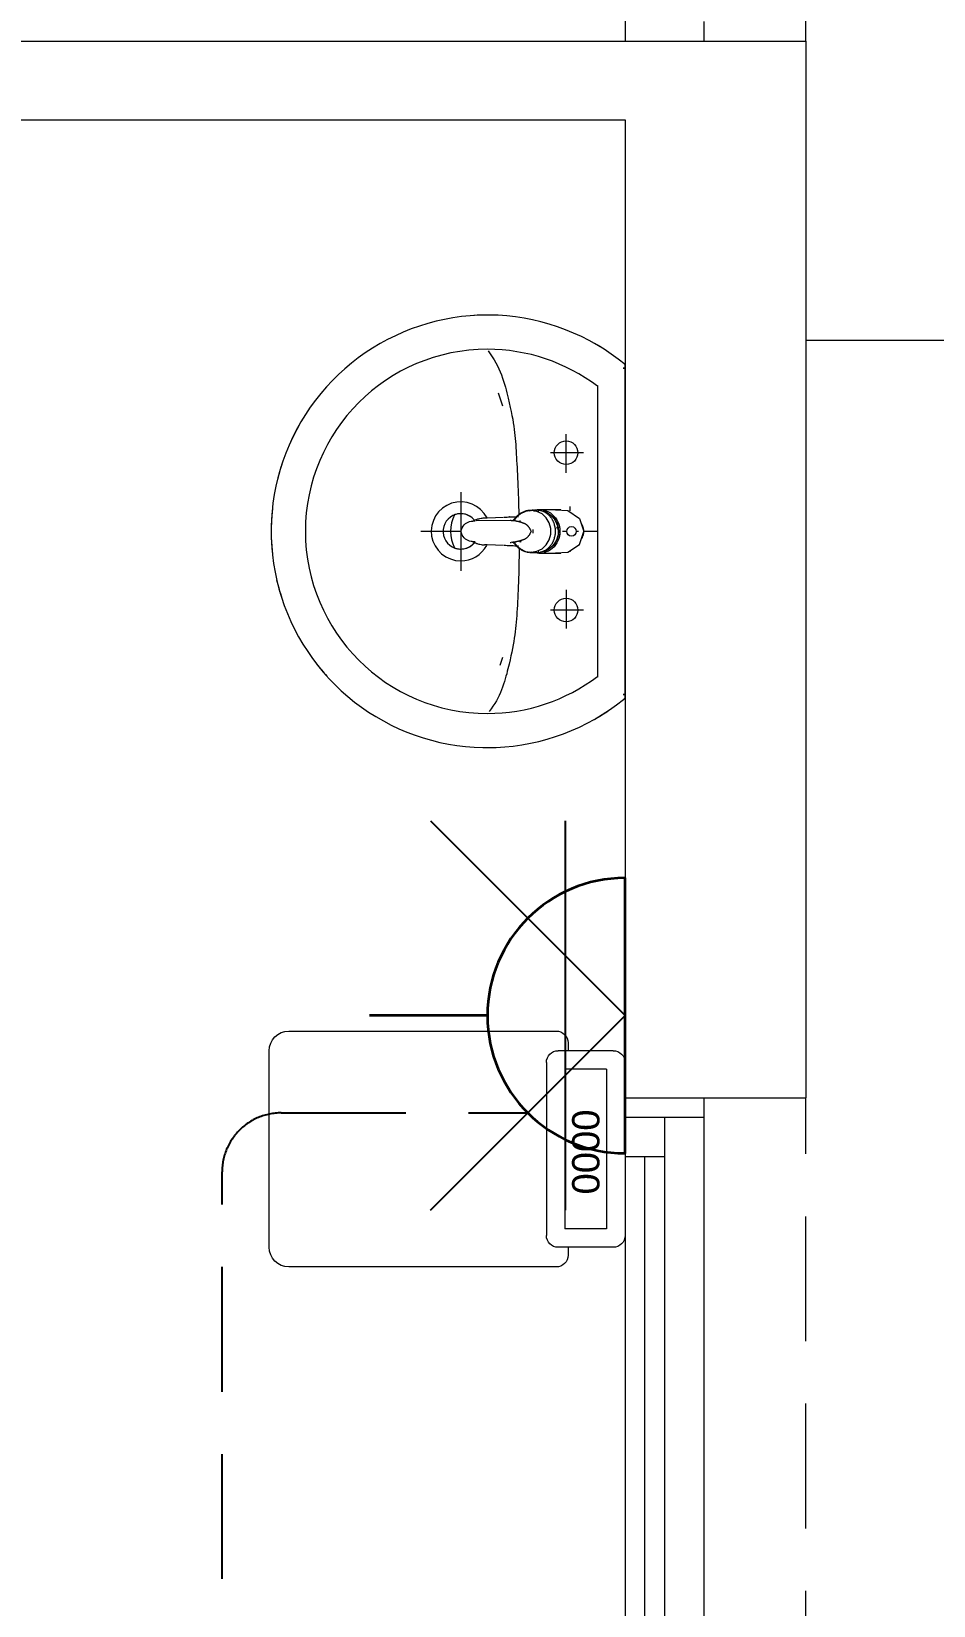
# Model space of a CAD drawing. Header units: inches. Extents: x -12418 to 57169, y -29325 to 19878.
# Drawn here: x 48063 to 49210, y -4736 to -2735 of the extents above; entities that cross this region are included whole.
import ezdxf
from ezdxf.enums import TextEntityAlignment as Align

# ---------------------------------------------------------------- set-up
doc = ezdxf.new("R2010")
doc.units = ezdxf.units.IN
doc.header["$LTSCALE"] = 25
doc.header["$MEASUREMENT"] = 0
for name, pattern in [('00-Ground Floor$0$HIDDEN', [9.525, 6.35, -3.175]), ('DASHDOT', [25.4, 12.7, -6.35, 0, -6.35]), ('HIDDEN', [9.525, 6.35, -3.175])]:
    doc.linetypes.add(name, pattern=pattern)
doc.layers.get('0').update_dxf_attribs({"color": 8})
doc.layers.get('Defpoints').update_dxf_attribs({"color": 8})
for name, color, linetype, lineweight in [('00-Ground Floor$0$Aluminum', 251, 'Continuous', 5), ('00-Ground Floor$0$LOADING', 253, 'Continuous', 5), ('00-Ground Floor$0$P-SANR-FIXT', 6, 'Continuous', 18), ('00-Ground Floor$0$P-SANR-FIXT-1', 6, 'Continuous', 13), ('00-Ground Floor$0$Proj', 251, 'Continuous', 5), ('00-Ground Floor$0$Walls', 251, 'Continuous', 5), ('E-LITE-CLNG-CNDT', 6, 'DASHDOT', 35), ('E-LITE-EXIT-NUMB', 6, 'Continuous', 25), ('E-POWR-FLOR-CNDT', 6, 'HIDDEN', 25), ('E-POWR-WALL @ 100', 4, 'Continuous', 35)]:
    doc.layers.add(name, color=color, linetype=linetype, lineweight=lineweight)
doc.styles.add('00-Ground Floor$0$Standard', font='arial.ttf')
doc.styles.add('DC_Simplex', font='SIMPLEX.shx', dxfattribs={"width": 0.7})

# ---------------------------------------------------------------- blocks, each defined once
blk = doc.blocks.new('00-Ground Floor$0$FP_138-161_A_00_GFL_-0_080_Einreichung_Grundrisse_100')
at = {"layer": '00-Ground Floor$0$P-SANR-FIXT'}
blk.add_line((-0.0044, -0.0019), (-0.0045, -0.0021), dxfattribs=at)
at = {"layer": '00-Ground Floor$0$P-SANR-FIXT', "flags": 128}
blk.add_lwpolyline([(-0.0057, -0.0037), (-0.0058, -0.0039), (-0.006, -0.004)], dxfattribs=at)
blk = doc.blocks.new('00-Ground Floor$0$FP_139-161_A_00_GFL_-0_080_Einreichung_Grundrisse_100')
at = {"layer": '00-Ground Floor$0$P-SANR-FIXT'}
blk.add_line((0.0045, -0.0022), (0.0044, -0.002), dxfattribs=at)
at = {"layer": '00-Ground Floor$0$P-SANR-FIXT', "flags": 128}
blk.add_lwpolyline([(0.006, -0.004), (0.0059, -0.0039), (0.0057, -0.0038)], dxfattribs=at)
blk = doc.blocks.new('00-Ground Floor$0$IS_Ceraplus_B8204_BIM_BG _1_ - B8204AA - CERAPLUS single lever basin mixer with pop-up waste-V137-161_A_00_GFL_-0_080_Einreichung_Grundrisse_100')
at = {"layer": '00-Ground Floor$0$P-SANR-FIXT-1'}
h = blk.add_hatch(dxfattribs=at)
h.set_pattern_fill('FP_26', color=256, style=0, pattern_type=2)
h.set_pattern_definition([(225, (0.009, 0), (0.010607, -0.010607), []), (315, (0.009, 0), (0.010607, 0.010607), [])])
h.paths.add_polyline_path([(0.0056, -0.002), (0.0058, -0.0024), (0.0058, -0.0021)])
h.paths.add_polyline_path([(0.007, -0.0039), (0.0088, -0.0045), (0.0084, -0.0043)])
at = {"layer": '00-Ground Floor$0$LOADING'}
for p, q in [((-0.028, 0), (-0.028, -0.0281)), ((0.028, -0.0281), (0.028, 0)), ((-0.0274, -0.0337), (-0.0271, -0.0392)), ((-0.0262, -0.0282), (-0.0263, -0.0287)), ((0.0263, -0.0287), (0.0262, -0.0282)), ((0.0262, -0.0293), (0.0263, -0.0287)), ((0.0271, -0.0392), (0.0274, -0.0337)), ((-0.0137, -0.0512), (-0.0129, -0.0517)), ((0.0124, -0.052), (0.0133, -0.0515)), ((0.0185, -0.0618), (0.019, -0.0539)), ((0.019, -0.0539), (0.0188, -0.0561)), ((0.014, -0.0647), (0.0133, -0.1077))]:
    blk.add_line(p, q, dxfattribs=at)
at = {"layer": '00-Ground Floor$0$LOADING', "flags": 128}
for points in [[(-0.0272, -0.0069), (-0.0266, 0.009), (-0.0165, 0.0236), (0, 0.0291)], [(0.0272, -0.0069), (0.0266, 0.009), (0.0165, 0.0236), (0, 0.0291)], [(-0.0176, -0.0568), (-0.0224, -0.0513), (-0.0254, -0.0448), (-0.0264, -0.0376), (-0.0253, -0.0305), (-0.0222, -0.024), (-0.0172, -0.0186), (-0.0109, -0.0147), (-0.0037, -0.0127), (0.0037, -0.0127), (0.0109, -0.0147), (0.0172, -0.0186), (0.0222, -0.024), (0.0253, -0.0305), (0.0264, -0.0376), (0.0254, -0.0448), (0.0224, -0.0513), (0.0176, -0.0568)], [(-0.0271, -0.0393), (-0.027, -0.0403), (-0.0269, -0.0414), (-0.0267, -0.0424), (-0.0265, -0.0434), (-0.0262, -0.0444), (-0.0259, -0.0454), (-0.0255, -0.0464), (-0.0252, -0.0474), (-0.0247, -0.0484), (-0.0243, -0.0493), (-0.0238, -0.0502), (-0.0232, -0.0511), (-0.0226, -0.052), (-0.022, -0.0529), (-0.0214, -0.0537), (-0.0207, -0.0545), (-0.0199, -0.0553), (-0.0192, -0.0561), (-0.0184, -0.0568), (-0.0176, -0.0575), (-0.0173, -0.0577)], [(0.0173, -0.0577), (0.0181, -0.057), (0.0189, -0.0563), (0.0197, -0.0556), (0.0204, -0.0548), (0.0211, -0.054), (0.0218, -0.0532), (0.0224, -0.0523), (0.023, -0.0514), (0.0236, -0.0505), (0.0241, -0.0496), (0.0246, -0.0487), (0.025, -0.0477), (0.0254, -0.0467), (0.0258, -0.0458), (0.0261, -0.0448), (0.0264, -0.0437), (0.0266, -0.0427), (0.0268, -0.0417), (0.027, -0.0407), (0.0271, -0.0396), (0.0271, -0.0393)], [(-0.019, -0.0539), (-0.0185, -0.0615), (-0.0185, -0.0618)], [(-0.0162, -0.0579), (-0.0156, -0.058), (-0.0151, -0.0581), (-0.0146, -0.0583), (-0.0142, -0.0586), (-0.0139, -0.0588), (-0.0138, -0.0591)], [(-0.0138, -0.0591), (-0.0139, -0.0612), (-0.014, -0.0633)], [(0.0138, -0.0591), (0.0139, -0.0588), (0.0142, -0.0586), (0.0146, -0.0583), (0.0151, -0.0581), (0.0156, -0.058), (0.0162, -0.0579)], [(0.014, -0.0633), (0.0139, -0.0612), (0.0138, -0.0591)], [(0.0171, -0.0578), (0.0174, -0.0575), (0.0176, -0.0568)], [(-0.0181, -0.0728), (-0.0177, -0.083), (-0.0172, -0.0938)], [(0.0172, -0.0938), (0.0177, -0.083), (0.0181, -0.0728)], [(0.0184, -0.0651), (0.0184, -0.0652), (0.0184, -0.0652), (0.0184, -0.0652), (0.0184, -0.0654), (0.0184, -0.0655)], [(-0.0129, -0.1142), (-0.0124, -0.1161), (-0.0118, -0.1179), (-0.0109, -0.1197), (-0.0098, -0.1214), (-0.0084, -0.123), (-0.0067, -0.1244), (-0.0047, -0.1255), (-0.0025, -0.1263), (0, -0.1266)], [(0, -0.1266), (0.0025, -0.1263), (0.0047, -0.1255), (0.0067, -0.1244), (0.0084, -0.123), (0.0098, -0.1214), (0.0109, -0.1197), (0.0118, -0.1179), (0.0124, -0.1161), (0.0129, -0.1142)]]:
    blk.add_lwpolyline(points, dxfattribs=at)
at = {"layer": '00-Ground Floor$0$LOADING'}
for centre, radius, start, end in [((0, 0.0135), 0.00603, 0, 180), ((0, 0.0135), 0.00603, 180, 0), ((-0.009, 0), 0.005, 300, 315), ((0.009, 0), 0.005, 225, 240)]:
    blk.add_arc(centre, radius, start, end, dxfattribs=at)
for centre, major_axis, start_param, end_param in [((0, -0.0281), (-0.028, 0), 4.712389, 6.47291), ((0, -0.0287), (0.0267, 0), 1.570796, 3.036556), ((0, -0.0287), (0.0263, 0), 2.625648, 2.791756), ((0, -0.0287), (-0.0263, 0), 4.712389, 5.759587), ((0, -0.0281), (0.028, 0), 6.093357, 7.853982), ((0, -0.0287), (0.0267, 0), 0.105099, 1.570796), ((0, -0.0287), (0.0262, 0), 0.523599, 1.570796), ((0, -0.0287), (0.0262, 0), 0.349919, 0.515945), ((0, -0.0321), (0.0275, 0), 3.141823, 3.202701), ((0, -0.0321), (0.0275, 0), 3.239313, 3.439417), ((0, -0.0281), (0.028, 0), 3.371221, 3.483334), ((0, -0.0287), (0.0267, 0), 6.059374, 6.108652), ((0, -0.0321), (0.0275, 0), 5.985527, 6.185455), ((0, -0.0281), (0.028, 0), 5.94107, 6.05344), ((0, -0.0321), (0.0275, 0), 6.222066, 6.282955), ((0, -0.0312), (0.0248, 0), 4.111947, 4.191073), ((0, -0.0281), (0.028, 0), 4.202431, 4.259552), ((0, -0.0287), (0.0263, 0), 4.169225, 4.2325), ((0, -0.0281), (0.028, 0), 5.172057, 5.222265)]:
    blk.add_ellipse(centre, major_axis=major_axis, ratio=0.961262, start_param=start_param, end_param=end_param, dxfattribs=at)
for points, knots in [([(-0.0215, -0.0162), (-0.0216, -0.0163), (-0.0219, -0.0167), (-0.0227, -0.0177), (-0.0238, -0.0192), (-0.0249, -0.0211), (-0.0258, -0.0231), (-0.0266, -0.0253), (-0.0273, -0.0282), (-0.0275, -0.0305), (-0.0275, -0.0321)], [0.7859035, 0.7859035, 0.7859035, 0.7859035, 0.7916667, 0.8055556, 0.8333333, 0.8611111, 0.8888889, 0.9166667, 0.9444444, 1, 1, 1, 1]), ([(0.021, -0.0157), (0.0208, -0.0154), (0.0203, -0.0149), (0.0192, -0.0139), (0.0177, -0.0127), (0.0161, -0.0117), (0.0148, -0.0109), (0.0138, -0.0104), (0.0127, -0.0099), (0.0113, -0.0093), (0.0087, -0.0084), (0.0048, -0.0075), (0, -0.0071), (-0.0048, -0.0075), (-0.0087, -0.0084), (-0.0113, -0.0093), (-0.0127, -0.0099), (-0.0138, -0.0104), (-0.0148, -0.0109), (-0.0161, -0.0117), (-0.0177, -0.0127), (-0.0191, -0.0139), (-0.0202, -0.0149), (-0.0208, -0.0154), (-0.021, -0.0157)], [0.2222222, 0.2222222, 0.2222222, 0.2222222, 0.2361111, 0.25, 0.2777778, 0.3055556, 0.3194444, 0.3333333, 0.3472222, 0.3611111, 0.3888889, 0.4444444, 0.5, 0.5555556, 0.6111111, 0.6388889, 0.6527778, 0.6666667, 0.6805556, 0.6944444, 0.7222222, 0.75, 0.7638889, 0.7777778, 0.7777778, 0.7777778, 0.7777778]), ([(0.0275, -0.0321), (0.0275, -0.0305), (0.0273, -0.0282), (0.0266, -0.0253), (0.0258, -0.0231), (0.0249, -0.0211), (0.0238, -0.0192), (0.0227, -0.0177), (0.0219, -0.0167), (0.0216, -0.0163), (0.0215, -0.0162)], [0, 0, 0, 0, 0.0555556, 0.0833333, 0.1111111, 0.1388889, 0.1666667, 0.1944444, 0.2083333, 0.2142181, 0.2142181, 0.2142181, 0.2142181]), ([(0, -0.0378), (-0.0005, -0.038), (-0.0012, -0.0384), (-0.0021, -0.0389), (-0.0028, -0.0393), (-0.0035, -0.0397), (-0.0042, -0.04), (-0.0049, -0.0405), (-0.0055, -0.0409), (-0.0061, -0.0414), (-0.0067, -0.0419), (-0.0072, -0.0424), (-0.0078, -0.0429), (-0.0083, -0.0435), (-0.0088, -0.0441), (-0.0092, -0.0446), (-0.0096, -0.0452), (-0.01, -0.0459), (-0.0103, -0.0466), (-0.0105, -0.0472), (-0.0107, -0.0477), (-0.0108, -0.0481), (-0.0109, -0.0484), (-0.0111, -0.0489), (-0.0114, -0.0497), (-0.0118, -0.0509), (-0.0122, -0.0521), (-0.0124, -0.053), (-0.0126, -0.0537), (-0.0128, -0.0544), (-0.0129, -0.0552), (-0.0131, -0.0559), (-0.0132, -0.0566), (-0.0134, -0.0572), (-0.0136, -0.0581), (-0.0137, -0.0587), (-0.0138, -0.0591)], [0, 0, 0, 0, 0.055556, 0.083333, 0.111111, 0.138889, 0.166667, 0.194444, 0.222222, 0.25, 0.277778, 0.305556, 0.333333, 0.361111, 0.388889, 0.416667, 0.444444, 0.472222, 0.5, 0.527778, 0.541667, 0.555556, 0.569444, 0.583333, 0.611111, 0.666667, 0.722222, 0.75, 0.777778, 0.805556, 0.833333, 0.861111, 0.888889, 0.916667, 0.944444, 1, 1, 1, 1]), ([(0, -0.0357), (-0.0006, -0.0357), (-0.0013, -0.0357), (-0.002, -0.0357), (-0.0022, -0.0357)], [0, 0, 0, 0, 0.1, 0.1298359, 0.1298359, 0.1298359, 0.1298359]), ([(0.0022, -0.0357), (0.002, -0.0357), (0.0013, -0.0357), (0.0006, -0.0357), (0, -0.0357)], [0.8701578, 0.8701578, 0.8701578, 0.8701578, 0.9, 1, 1, 1, 1]), ([(0.0138, -0.0591), (0.0137, -0.0587), (0.0136, -0.0581), (0.0134, -0.0572), (0.0132, -0.0566), (0.0131, -0.0559), (0.0129, -0.0552), (0.0128, -0.0544), (0.0126, -0.0537), (0.0124, -0.053), (0.0122, -0.0521), (0.0118, -0.0509), (0.0114, -0.0497), (0.0111, -0.0489), (0.0109, -0.0484), (0.0108, -0.0481), (0.0107, -0.0477), (0.0105, -0.0472), (0.0103, -0.0466), (0.01, -0.0459), (0.0096, -0.0452), (0.0092, -0.0446), (0.0088, -0.0441), (0.0083, -0.0435), (0.0078, -0.0429), (0.0072, -0.0424), (0.0067, -0.0419), (0.0061, -0.0414), (0.0055, -0.0409), (0.0049, -0.0405), (0.0042, -0.04), (0.0035, -0.0397), (0.0028, -0.0393), (0.0021, -0.0389), (0.0012, -0.0384), (0.0005, -0.038), (0, -0.0378)], [0, 0, 0, 0, 0.055556, 0.083333, 0.111111, 0.138889, 0.166667, 0.194444, 0.222222, 0.25, 0.277778, 0.333333, 0.388889, 0.416667, 0.430556, 0.444444, 0.458333, 0.472222, 0.5, 0.527778, 0.555556, 0.583333, 0.611111, 0.638889, 0.666667, 0.694444, 0.722222, 0.75, 0.777778, 0.805556, 0.833333, 0.861111, 0.888889, 0.916667, 0.944444, 1, 1, 1, 1]), ([(-0.0188, -0.0538), (-0.0188, -0.0547), (-0.0186, -0.0582), (-0.0185, -0.0619), (-0.0184, -0.0646)], [0.6724021, 0.6724021, 0.6724021, 0.6724021, 0.75, 1, 1, 1, 1]), ([(-0.0162, -0.0579), (-0.0162, -0.0578), (-0.0163, -0.0578), (-0.0165, -0.0577), (-0.0166, -0.0575), (-0.0167, -0.0574), (-0.0169, -0.0573), (-0.017, -0.0572), (-0.0172, -0.0571), (-0.0173, -0.057), (-0.0175, -0.0569), (-0.0176, -0.0568)], [0, 0, 0, 0, 0.1, 0.2, 0.3, 0.4, 0.5, 0.6, 0.7, 0.8, 1, 1, 1, 1]), ([(-0.0148, -0.0587), (-0.015, -0.0586), (-0.0159, -0.0583), (-0.0167, -0.058), (-0.0172, -0.0578)], [0.8, 0.8, 0.8, 0.8, 0.85, 1, 1, 1, 1]), ([(0.0141, -0.0613), (0.0141, -0.0611), (0.0143, -0.0608), (0.0145, -0.0604), (0.0148, -0.06), (0.0151, -0.0596), (0.0153, -0.0594), (0.0155, -0.0592), (0.0156, -0.059), (0.0158, -0.0588), (0.016, -0.0587), (0.0163, -0.0585), (0.0165, -0.0583), (0.0166, -0.0582)], [0.3333333, 0.3333333, 0.3333333, 0.3333333, 0.4166667, 0.5, 0.5833333, 0.6666667, 0.7083333, 0.75, 0.7916667, 0.8333333, 0.875, 0.9166667, 1, 1, 1, 1]), ([(0.0176, -0.0568), (0.0175, -0.0569), (0.0173, -0.057), (0.0172, -0.0571), (0.017, -0.0572), (0.0169, -0.0573), (0.0167, -0.0574), (0.0166, -0.0575), (0.0165, -0.0577), (0.0163, -0.0578), (0.0162, -0.0578), (0.0162, -0.0579)], [0, 0, 0, 0, 0.2, 0.3, 0.4, 0.5, 0.6, 0.7, 0.8, 0.9, 1, 1, 1, 1]), ([(0.0184, -0.0646), (0.0185, -0.0619), (0.0186, -0.0582), (0.0188, -0.0547), (0.0188, -0.0538)], [0, 0, 0, 0, 0.25, 0.3275586, 0.3275586, 0.3275586, 0.3275586]), ([(-0.0131, -0.1116), (-0.0132, -0.1115), (-0.0135, -0.1109), (-0.0141, -0.1099), (-0.0147, -0.1086), (-0.0153, -0.1072), (-0.0159, -0.1053), (-0.0167, -0.1021), (-0.0171, -0.0992), (-0.0171, -0.0973)], [0.4856715, 0.4856715, 0.4856715, 0.4856715, 0.5, 0.55, 0.6, 0.65, 0.7, 0.8, 1, 1, 1, 1]), ([(0.0131, -0.1116), (0.0133, -0.1113), (0.0137, -0.1106), (0.0142, -0.1096), (0.0147, -0.1084), (0.0153, -0.1072), (0.0159, -0.1053), (0.0167, -0.1021), (0.0171, -0.0992), (0.0171, -0.0973)], [-0.5143371, -0.5143371, -0.5143371, -0.5143371, -0.475, -0.4375, -0.4, -0.35, -0.3, -0.2, 0, 0, 0, 0]), ([(-0.0132, -0.1091), (-0.0132, -0.1096), (-0.0132, -0.1103), (-0.0132, -0.1111), (-0.0132, -0.1115), (-0.0132, -0.1118), (-0.0131, -0.1122), (-0.0131, -0.1125), (-0.0131, -0.1128), (-0.0131, -0.1131), (-0.013, -0.1134), (-0.013, -0.1138), (-0.0129, -0.1141), (-0.0129, -0.1142)], [0.2, 0.2, 0.2, 0.2, 0.4, 0.5, 0.55, 0.6, 0.65, 0.7, 0.75, 0.8, 0.85, 0.9, 1, 1, 1, 1]), ([(0.0129, -0.1142), (0.0129, -0.1141), (0.013, -0.1138), (0.013, -0.1134), (0.0131, -0.1131), (0.0131, -0.1128), (0.0131, -0.1125), (0.0131, -0.1122), (0.0132, -0.1118), (0.0132, -0.1115), (0.0132, -0.1111), (0.0132, -0.1103), (0.0132, -0.1096), (0.0132, -0.1091)], [0, 0, 0, 0, 0.1, 0.15, 0.2, 0.25, 0.3, 0.35, 0.4, 0.45, 0.5, 0.6, 0.8, 0.8, 0.8, 0.8])]:
    blk.add_open_spline(points, degree=3, knots=knots, dxfattribs=at)
for points in [[(-0.0172, -0.0578), (-0.0171, -0.0578), (-0.0169, -0.058), (-0.0167, -0.0581), (-0.0166, -0.0582)], [(-0.0162, -0.0579), (-0.0162, -0.0579), (-0.0164, -0.0581), (-0.0165, -0.0582), (-0.0166, -0.0583), (-0.0166, -0.0582), (-0.0166, -0.0582)], [(-0.0166, -0.0582), (-0.0163, -0.0585), (-0.0156, -0.059), (-0.0148, -0.0599), (-0.0142, -0.0609), (-0.0139, -0.0617), (-0.0138, -0.0621)], [(0.0172, -0.0578), (0.0168, -0.0579), (0.0158, -0.0583), (0.0147, -0.0587), (0.0141, -0.059)], [(0.0166, -0.0582), (0.0166, -0.0582), (0.0166, -0.0583), (0.0165, -0.0582), (0.0164, -0.0581), (0.0162, -0.0579), (0.0162, -0.0579)], [(0.0166, -0.0582), (0.0167, -0.0582), (0.0168, -0.0581), (0.0169, -0.058), (0.0169, -0.058)], [(0.0169, -0.058), (0.017, -0.0579), (0.0171, -0.0579), (0.0171, -0.0578)], [(-0.0184, -0.0646), (-0.0183, -0.0659), (-0.0182, -0.0684), (-0.0181, -0.0709), (-0.0181, -0.0721)], [(-0.014, -0.0633), (-0.014, -0.0633), (-0.014, -0.0633), (-0.014, -0.0633)], [(-0.014, -0.0646), (-0.014, -0.0644), (-0.014, -0.064), (-0.014, -0.0635), (-0.014, -0.0633)], [(0.014, -0.0633), (0.014, -0.0633), (0.014, -0.0633), (0.014, -0.0633)], [(0.014, -0.0633), (0.014, -0.0635), (0.014, -0.064), (0.014, -0.0644), (0.014, -0.0647)], [(0.0181, -0.0721), (0.0181, -0.0709), (0.0182, -0.0684), (0.0183, -0.0659), (0.0184, -0.0646)], [(-0.0172, -0.0938), (-0.0172, -0.0944), (-0.0172, -0.0956), (-0.0171, -0.0967), (-0.0171, -0.0973)], [(0.0171, -0.0973), (0.0171, -0.0967), (0.0172, -0.0956), (0.0172, -0.0944), (0.0172, -0.0938)]]:
    blk.add_open_spline(points, degree=3, dxfattribs=at)
for name in ['00-Ground Floor$0$FP_138-161_A_00_GFL_-0_080_Einreichung_Grundrisse_100', '00-Ground Floor$0$FP_139-161_A_00_GFL_-0_080_Einreichung_Grundrisse_100']:
    blk.add_blockref(name, (0, 0), dxfattribs=at)
blk = doc.blocks.new('00-Ground Floor$0$_100_WB_KER_REN_55x45x18 - _100_WB_KER_REN_55x45x18-V63-161_A_00_GFL_-0_080_Einreichung_Grundrisse_100')
at = {"layer": '00-Ground Floor$0$LOADING'}
for p, q in [((-0.2075, 0.225), (-0.2075, 0.2227)), ((0.2074, 0.225), (-0.2074, 0.225)), ((0.2075, 0.2227), (0.2075, 0.225)), ((-0.1855, 0.1899), (0.1855, 0.1899)), ((0, 0.1899), (0, 0.1724)), ((-0.1, 0.172), (-0.1, 0.1303)), ((0, 0.1656), (0, 0.1628)), ((0.1, 0.172), (0.1, 0.1303)), ((-0.0744, 0.15), (-0.1234, 0.15)), ((-0.0259, 0.155), (-0.0315, 0.155)), ((0, 0.1509), (0, 0.1454)), ((0, 0.1422), (0, 0.1399)), ((0.026, 0.155), (0.0248, 0.155)), ((0.0744, 0.15), (0.1234, 0.15)), ((-0.1763, 0.0637), (-0.1598, 0.0692)), ((0.1605, 0.0691), (0.1707, 0.0656)), ((-0.05, 0.0161), (0.05, 0.0161)), ((0, 0.0168), (0, -0.0348))]:
    blk.add_line(p, q, dxfattribs=at)
at = {"layer": '00-Ground Floor$0$LOADING', "flags": 128}
for points in [[(-0.2121, 0.225), (-0.219, 0.2164), (-0.2254, 0.2075), (-0.2316, 0.1983), (-0.2373, 0.189), (-0.2427, 0.1794), (-0.2476, 0.1696), (-0.2522, 0.1596), (-0.2564, 0.1494), (-0.2602, 0.1391), (-0.2635, 0.1286), (-0.2665, 0.118), (-0.269, 0.1073), (-0.271, 0.0965), (-0.2727, 0.0856), (-0.2739, 0.0747), (-0.2747, 0.0637), (-0.275, 0.0527), (-0.275, 0.05)], [(0.275, 0.05), (0.2748, 0.061), (0.2741, 0.072), (0.273, 0.0829), (0.2715, 0.0938), (0.2695, 0.1046), (0.2671, 0.1154), (0.2643, 0.126), (0.261, 0.1365), (0.2574, 0.1469), (0.2533, 0.1571), (0.2488, 0.1671), (0.2439, 0.177), (0.2387, 0.1866), (0.233, 0.1961), (0.227, 0.2053), (0.2206, 0.2142), (0.2138, 0.2229), (0.2121, 0.225)], [(-0.275, 0.05), (-0.2748, 0.039), (-0.2741, 0.028), (-0.273, 0.0171), (-0.2715, 0.0062), (-0.2695, -0.0046), (-0.2671, -0.0154), (-0.2643, -0.026), (-0.261, -0.0365), (-0.2574, -0.0469), (-0.2533, -0.0571), (-0.2488, -0.0671), (-0.2439, -0.077), (-0.2387, -0.0866), (-0.233, -0.0961), (-0.227, -0.1053), (-0.2206, -0.1142), (-0.2138, -0.1229), (-0.2067, -0.1313), (-0.1993, -0.1395), (-0.1916, -0.1473), (-0.1836, -0.1548), (-0.1752, -0.162), (-0.1666, -0.1688), (-0.1577, -0.1753), (-0.1486, -0.1814), (-0.1392, -0.1872), (-0.1296, -0.1925), (-0.1198, -0.1975), (-0.1098, -0.2021), (-0.0996, -0.2063), (-0.0893, -0.2101), (-0.0788, -0.2135), (-0.0682, -0.2164), (-0.0575, -0.2189), (-0.0467, -0.221), (-0.0359, -0.2227), (-0.0249, -0.2239), (-0.014, -0.2246), (-0.003, -0.225), (0.008, -0.2249), (0.019, -0.2243), (0.03, -0.2234), (0.0409, -0.2219), (0.0517, -0.2201), (0.0625, -0.2178), (0.0731, -0.2151), (0.0837, -0.212), (0.0941, -0.2084), (0.1043, -0.2044), (0.1144, -0.2001), (0.1243, -0.1953), (0.1341, -0.1901), (0.1436, -0.1846), (0.1528, -0.1786), (0.1618, -0.1723), (0.1706, -0.1657), (0.1791, -0.1587), (0.1873, -0.1514), (0.1952, -0.1437), (0.2028, -0.1358), (0.21, -0.1275), (0.217, -0.119), (0.2236, -0.1101), (0.2298, -0.1011), (0.2356, -0.0918), (0.2411, -0.0822), (0.2462, -0.0725), (0.2509, -0.0625), (0.2552, -0.0524), (0.2591, -0.0421), (0.2626, -0.0317), (0.2656, -0.0211), (0.2683, -0.0104), (0.2705, 0.0003), (0.2722, 0.0112), (0.2736, 0.0221), (0.2745, 0.0331), (0.2749, 0.0441), (0.275, 0.05)]]:
    blk.add_lwpolyline(points, dxfattribs=at)
at = {"layer": '00-Ground Floor$0$LOADING'}
for centre in [(-0.1, 0.15), (0.1, 0.15)]:
    blk.add_circle(centre, 0.015, dxfattribs=at)
for centre, radius, start, end in [((0, 0.05), 0.275, 140.4788, 141.2381), ((0, 0.05), 0.275, 38.7619, 39.5212), ((0, 0.05), 0.275, 145.9324, 150.3591), ((0, 0.05), 0.275, 29.6409, 34.0676), ((0, 0.05), 0.2315, 142.8209, 180), ((0, 0.05), 0.2315, 0, 37.1791), ((0, 0.155), 0.0175, 54.0899, 125.9101), ((0, 0.155), 0.0175, 68.869, 83.8798), ((0, 0.155), 0.0175, 251.9463, 258.2346), ((0, 0.05), 0.275, 180, 183.6225), ((0, 0.05), 0.2315, 180, 0), ((0, 0.0161), 0.0375, 117.1305, 0), ((0, 0.0161), 0.0375, 0, 61.4146), ((0, 0.0161), 0.0225, 129.5025, 0), ((0, 0.0161), 0.0225, 156.725, 162.0134), ((0, 0.0161), 0.0225, 138.0808, 143.3939), ((0, 0.0161), 0.0225, 0, 51.4286), ((0, 0.0161), 0.0225, 36.616, 41.9265), ((0, 0.0161), 0.0225, 17.9887, 23.276), ((0, 0.0161), 0.0225, 180, 193.3417), ((0, 0.0161), 0.0225, 197.0466, 201.508), ((0, 0.05), 0.047, 243.4433, 296.5567), ((0, 0.0161), 0.0225, 338.492, 342.9534), ((0, 0.0161), 0.0225, 346.6583, 0), ((0, 0.05), 0.275, 307.6689, 312), ((0, 0.05), 0.275, 240, 245.6589), ((0, 0.05), 0.275, 252, 257.5535), ((0, 0.05), 0.275, 282.9241, 288), ((0, 0.05), 0.275, 264, 276)]:
    blk.add_arc(centre, radius, start, end, dxfattribs=at)
for points, knots in [([(-0.2074, 0.225), (-0.2078, 0.225), (-0.2086, 0.225), (-0.2095, 0.225), (-0.2102, 0.225), (-0.2106, 0.225), (-0.2109, 0.225), (-0.2111, 0.225), (-0.2114, 0.225), (-0.2116, 0.225), (-0.2118, 0.225), (-0.2119, 0.225), (-0.2119, 0.225)], [-1, -1, -1, -1, -0.8333333, -0.6666667, -0.5833333, -0.5, -0.4583333, -0.4166667, -0.3333333, -0.2916667, -0.25, -0.1666667, -0.1666667, -0.1666667, -0.1666667]), ([(0.2119, 0.225), (0.2119, 0.225), (0.2118, 0.225), (0.2116, 0.225), (0.2114, 0.225), (0.2111, 0.225), (0.2109, 0.225), (0.2106, 0.225), (0.2102, 0.225), (0.2095, 0.225), (0.2086, 0.225), (0.2078, 0.225), (0.2074, 0.225)], [-0.8333333, -0.8333333, -0.8333333, -0.8333333, -0.75, -0.7083333, -0.6666667, -0.5833333, -0.5416667, -0.5, -0.4166667, -0.3333333, -0.1666667, 0, 0, 0, 0]), ([(-0.0037, 0.1721), (-0.0046, 0.1719), (-0.0064, 0.1714), (-0.0081, 0.1705), (-0.009, 0.17)], [0.5653198, 0.5653198, 0.5653198, 0.5653198, 0.6111111, 0.6666667, 0.6666667, 0.6666667, 0.6666667]), ([(0.009, 0.17), (0.0086, 0.1703), (0.0077, 0.1708), (0.0059, 0.1715), (0.0046, 0.1719), (0.0037, 0.1721)], [0.3333333, 0.3333333, 0.3333333, 0.3333333, 0.3611111, 0.3888889, 0.4346482, 0.4346482, 0.4346482, 0.4346482]), ([(-0.2294, 0.0509), (-0.2103, 0.066), (-0.1431, 0.0839), (-0.1084, 0.0863), (-0.0496, 0.0893), (-0.0206, 0.0899)], [0.0392191, 0.0392191, 0.0392191, 0.0392191, 0.1715289, 0.4228457, 0.6475389, 0.6475389, 0.6475389, 0.6475389]), ([(0.0209, 0.0903), (0.0512, 0.0901), (0.1113, 0.0879), (0.1514, 0.0828), (0.2115, 0.0665), (0.2292, 0.052)], [0.7533082, 0.7533082, 0.7533082, 0.7533082, 0.9865548, 1.235629, 1.3638988, 1.3638988, 1.3638988, 1.3638988]), ([(-0.0141, 0.0337), (-0.0162, 0.0319), (-0.0207, 0.0267), (-0.0225, 0.02), (-0.0225, 0.0161)], [0.7144203, 0.7144203, 0.7144203, 0.7144203, 0.8333333, 1, 1, 1, 1]), ([(0.0225, 0.0161), (0.0225, 0.0187), (0.0216, 0.0239), (0.0182, 0.0298), (0.0152, 0.0327), (0.0141, 0.0337)], [0, 0, 0, 0, 0.1111111, 0.2222222, 0.285568, 0.285568, 0.285568, 0.285568])]:
    blk.add_open_spline(points, degree=3, knots=knots, dxfattribs=at)
for points in [[(-0.2075, 0.2227), (-0.2075, 0.2231), (-0.2075, 0.2235), (-0.2075, 0.2239)], [(0.2075, 0.2239), (0.2075, 0.2235), (0.2075, 0.2231), (0.2075, 0.2227)], [(-0.1852, 0.1899), (-0.1853, 0.1899), (-0.1854, 0.1899), (-0.1855, 0.1899)], [(0.1855, 0.1899), (0.1854, 0.1899), (0.1853, 0.1899), (0.1852, 0.1899)], [(-0.0009, 0.1725), (-0.0013, 0.1725), (-0.0018, 0.1724), (-0.0022, 0.1724)], [(0.0022, 0.1724), (0.0018, 0.1724), (0.0013, 0.1725), (0.0009, 0.1725)], [(-0.0225, 0.0161), (-0.0225, 0.0147), (-0.0222, 0.012), (-0.0215, 0.0093), (-0.021, 0.008)], [(0.021, 0.008), (0.0215, 0.0093), (0.0222, 0.012), (0.0225, 0.0147), (0.0225, 0.0161)]]:
    blk.add_open_spline(points, degree=3, dxfattribs=at)
at = {"layer": '00-Ground Floor$0$LOADING', "xscale": -1, "rotation": 5.088887490341627e-12}
blk.add_blockref('00-Ground Floor$0$IS_Ceraplus_B8204_BIM_BG _1_ - B8204AA - CERAPLUS single lever basin mixer with pop-up waste-V137-161_A_00_GFL_-0_080_Einreichung_Grundrisse_100', (0, 0.1434), dxfattribs=at)
blk = doc.blocks.new('00-Ground Floor$0$HF13461A-P')
at = {"layer": '00-Ground Floor$0$LOADING'}
for p, q in [((0.2579, 0.4503), (0.0379, 0.4503)), ((0.0229, 0.4353), (0.0229, 0.3653)), ((0.2493, 0.4266), (0.0466, 0.4266)), ((0.0466, 0.4266), (0.0466, 0.3739)), ((0.2493, 0.4266), (0.2493, 0.3739)), ((0.2729, 0.4353), (0.2729, 0.3653)), ((-0.0021, 0.3628), (-0.0021, 0.0228)), ((0.0229, 0.3778), (0.0129, 0.3778)), ((0.2493, 0.3739), (0.0466, 0.3739)), ((0.2829, 0.3778), (0.2729, 0.3778)), ((0.2979, 0.0228), (0.2979, 0.3628)), ((0.2579, 0.3503), (0.0379, 0.3503)), ((0.0229, -0.0022), (0.2729, -0.0022))]:
    blk.add_line(p, q, dxfattribs=at)
for centre, radius, start, end in [((0.0379, 0.4353), 0.015, 90, 180), ((0.2579, 0.4353), 0.015, 0, 90), ((0.0129, 0.3628), 0.015, 90, 180), ((0.0379, 0.3653), 0.015, 180, 270), ((0.2579, 0.3653), 0.015, 270, 0), ((0.2829, 0.3628), 0.015, 0, 90), ((0.0229, 0.0228), 0.025, 180, 270), ((0.2729, 0.0228), 0.025, 270, 0)]:
    blk.add_arc(centre, radius, start, end, dxfattribs=at)
at = {"layer": '00-Ground Floor$0$LOADING', "style": '00-Ground Floor$0$Standard'}
blk.add_text('0000', height=0.03477, dxfattribs=at).set_placement((0.0901, 0.3829))
blk = doc.blocks.new('00-Ground Floor')
at = {"layer": '00-Ground Floor$0$Aluminum'}
for p, q in [((48817.9, -947.4, 0), (48817.9, -2747.4, 0)), ((48917.9, -2722.4, 0), (48917.9, -2747.4, 0)), ((48817.9, -4090.8, 0), (48817.9, -5590.8, 0)), ((48917.9, -4090.8, 0), (48917.9, -5590.8, 0)), ((48917.9, -4115.8, 0), (48817.9, -4115.8, 0)), ((48867.9, -4115.8, 0), (48867.9, -5565.8, 0)), ((48867.9, -4165.8, 0), (48817.9, -4165.8, 0)), ((48842.9, -5515.8, 0), (48842.9, -4165.8, 0))]:
    blk.add_line(p, q, dxfattribs=at)
at = {"layer": '00-Ground Floor$0$Proj', "linetype": '00-Ground Floor$0$HIDDEN'}
for p, q in [((49047.9, -2747.4, 0), (49047.9, -947.4, 0)), ((49047.9, -5590.8, 0), (49047.9, -4090.8, 0))]:
    blk.add_line(p, q, dxfattribs=at)
at = {"layer": '00-Ground Floor$0$Proj', "elevation": 0}
blk.add_lwpolyline([(49047.9, -3127.4), (52147.9, -3127.4), (52147.9, -947.4)], dxfattribs=at)
at = {"layer": '00-Ground Floor$0$Walls'}
for p, q in [((37849.5, -2747.4, 0), (49047.9, -2747.4, 0)), ((49047.9, -2747.4, 0), (49047.9, -4090.8, 0)), ((45282.9, -2847.4, 0), (48817.9, -2847.4, 0)), ((48817.9, -2847.4, 0), (48817.9, -4090.8, 0)), ((48817.9, -4090.8, 0), (49047.9, -4090.8, 0))]:
    blk.add_line(p, q, dxfattribs=at)
at = {"layer": '00-Ground Floor$0$LOADING', "xscale": 1000, "yscale": 1000, "zscale": 1000, "rotation": 270}
blk.add_blockref('00-Ground Floor$0$_100_WB_KER_REN_55x45x18 - _100_WB_KER_REN_55x45x18-V63-161_A_00_GFL_-0_080_Einreichung_Grundrisse_100', (48592.9, -3370.5, 0), dxfattribs=at)
at = {"layer": '00-Ground Floor$0$LOADING', "lineweight": 0, "xscale": -1000, "yscale": 1000, "zscale": 1000, "rotation": 270}
blk.add_blockref('00-Ground Floor$0$HF13461A-P', (48367.6, -4303.7, 0), dxfattribs=at)
blk = doc.blocks.new('*U30')
blk.add_line((0, 1.75), (0, 3.25))
blk.add_lwpolyline([(1.75, 0, 1), (-1.75, 0)], format="xyb", close=True)
at = {"layer": 'Defpoints'}
for p, q in [((-2.475, 2.475), (0, 0)), ((2.475, 2.475), (0, 0)), ((-2.475, 0.758), (2.475, 0.758))]:
    blk.add_line(p, q, dxfattribs=at)
at = {"layer": 'E-LITE-EXIT-NUMB', "style": 'DC_Simplex', "width": 0.7, "flags": 8}
blk.add_attdef('TYPE', text='', height=2, rotation=360, dxfattribs=at).set_placement((-2.682, 5.238), align=Align.RIGHT)
blk.add_attdef('CIRCUIT', (2.682, 5.238), '', height=2, rotation=360, dxfattribs=at)

msp = doc.modelspace()

# ---------------------------------------------------------------- linework, layer by layer
at = {"layer": 'E-POWR-FLOR-CNDT', "elevation": 0}
msp.add_lwpolyline([(48694.2, -5968.1), (48380.5, -5968.1, -0.414214), (48305.5, -5893.1), (48305.5, -4184.9, -0.414214), (48380.5, -4109.9), (48694.2, -4109.9)], format="xyb", dxfattribs=at)

# ---------------------------------------------------------------- block references
at = {"layer": 'E-LITE-CLNG-CNDT'}
msp.add_blockref('00-Ground Floor', (0, 0), dxfattribs=at)
at = {"layer": 'E-POWR-WALL @ 100', "xscale": 100, "yscale": 100, "zscale": 100, "rotation": 90.00000000000001}
msp.add_blockref('*U30', (48817.9, -3986.2, 0), dxfattribs=at)

doc.saveas('drawing.dxf')
